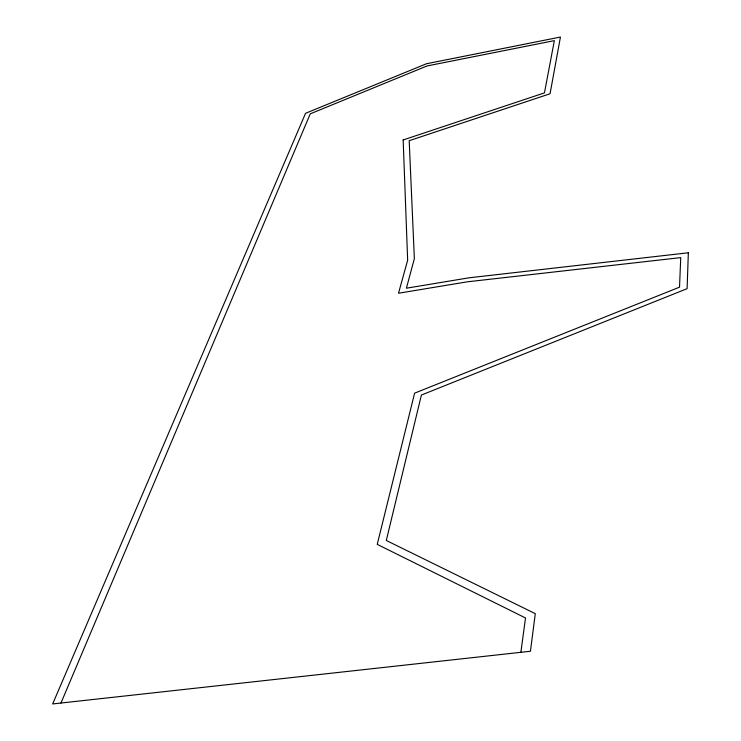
<?xml version="1.0" encoding="UTF-8"?>
<svg xmlns="http://www.w3.org/2000/svg" width="741" height="741" viewBox="0 0 741 741"><rect width="100%" height="100%" fill="white"/><g stroke="black" fill="none" stroke-linecap="round" stroke-linejoin="round"><path stroke-width="1.11" d="M520.867 652.312L525.508 617.966L377.243 544.357L414.608 393.156L679.525 287.165L680.738 257.609L467.367 281.812L398.51 293.232L407.652 260.221L403.16 139.892M60.957 703.033L310.266 113.836L427.001 65.968L554.351 40.635L544.459 92.884L403.169 139.947M688.343 252.774L687.111 288.666L421.397 395.046L386.293 540.476L535.289 613.659L530.436 651.256L52.657 703.95L305.551 113.299L426.445 63.754L560.446 37.05L550.054 93.755L409.189 140.697L414.367 258.609L406.401 288.212L468.905 277.829L688.343 252.774"/></g></svg>
